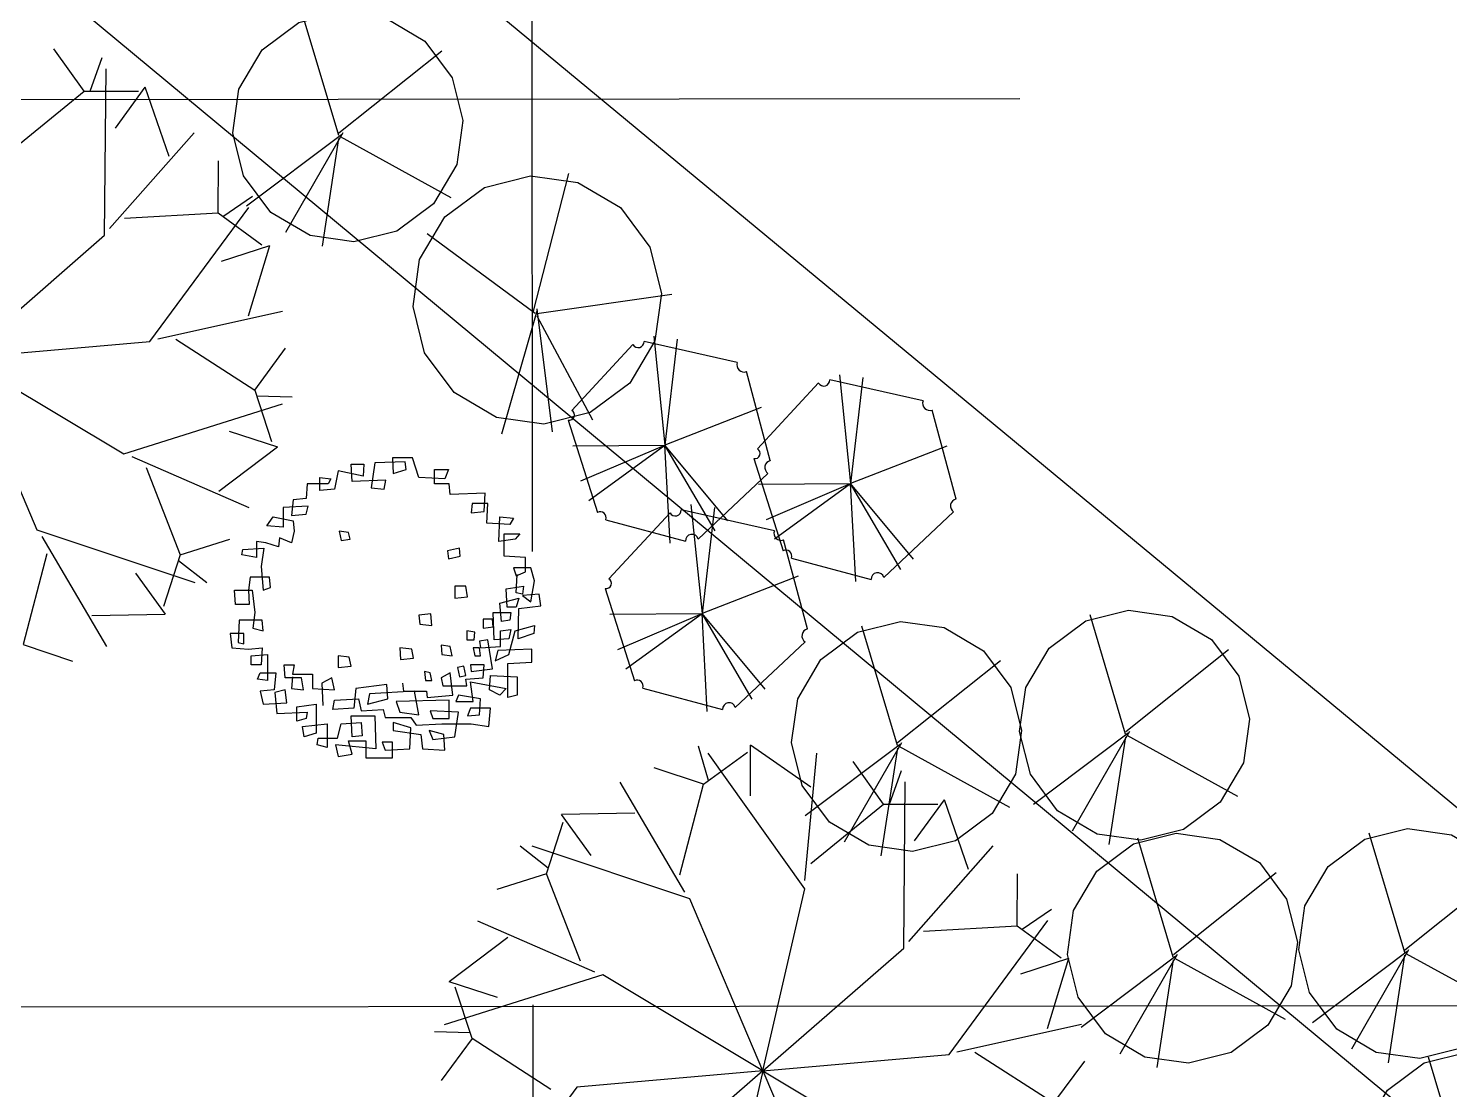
# Model space of a CAD drawing. Header units: millimetres. Extents: x 14950 to 15746, y 1103 to 1809.
# Drawn here: x 15445.899 to 15449.818, y 1474.655 to 1477.58 of the extents above; entities that cross this region are included whole.
import ezdxf
from ezdxf.xclip import XClip

# ---------------------------------------------------------------- set-up
doc = ezdxf.new("R2010")
doc.units = ezdxf.units.MM
doc.header["$LTSCALE"] = 10
doc.header["$MEASUREMENT"] = 0
doc.header["$XCLIPFRAME"] = 2
doc.linetypes.add('CENTER', pattern=[2, 1.25, -0.25, 0.25, -0.25])
doc.linetypes.add('DASHED2', pattern=[0.375, 0.25, -0.125])
doc.layers.add('TZ-BASE', color=253, linetype='Continuous')

# ---------------------------------------------------------------- blocks, each defined once
blk = doc.blocks.new('JD-DGHCDGH7DFXH')
at = {"layer": 'TZ-BASE'}
for p, q in [((388.9297, 17.0243), (424.2917, -12.3251)), ((409.5981, 0.8144), (416.8518, -5.191)), ((409.4217, 0.26), (409.3236, 0.5884)), ((408.7198, 0.3827), (408.6364, 0.4995)), ((408.7362, 0.3827), (408.7697, 0.4755)), ((409.4219, 0.2675), (409.7055, 0.4936)), ((408.7761, -0.0147), (408.7799, 0.4441)), ((408.8058, 0.2809), (408.888, 0.394)), ((408.9543, 0.2026), (408.888, 0.394)), ((408.5195, 0.2189), (408.7198, 0.3827)), ((408.7198, 0.3827), (408.8695, 0.3827)), ((408.7896, 0.0039), (409.0227, 0.2677)), ((409.4288, 0.2623), (409.1675, 0.0658)), ((409.4325, 0.2673), (409.2745, -0.0071)), ((409.4214, 0.2525), (409.3757, -0.0447)), ((409.4251, 0.2574), (409.7303, 0.0893)), ((409.0887, 0.047), (409.0899, 0.1905)), ((409.9586, -0.2239), (410.0564, 0.1554)), ((409.102, 0.0373), (409.1837, 0.0928)), ((408.8305, 0.0322), (409.0887, 0.047)), ((408.9007, -0.3076), (409.1734, 0.0614)), ((409.0887, 0.047), (409.2098, -0.041)), ((408.3877, -0.3529), (408.7761, -0.0147)), ((409.9633, -0.2306), (409.6653, -0.011)), ((409.0985, -0.0859), (409.2314, -0.0427)), ((409.1726, -0.2365), (409.2314, -0.0427)), ((409.9679, -0.2306), (410.3405, -0.1773)), ((408.9225, -0.3005), (409.2662, -0.224)), ((409.9679, -0.2239), (409.8702, -0.5633)), ((409.9679, -0.2173), (410.0099, -0.5566)), ((409.9679, -0.2372), (410.1216, -0.5234)), ((408.3877, -0.3529), (408.9007, -0.3076)), ((408.9722, -0.3016), (409.1898, -0.4415)), ((410.5206, -0.3655), (410.2636, -0.3075)), ((410.2905, -0.2932), (410.321, -0.593)), ((410.355, -0.3014), (410.321, -0.593)), ((409.1898, -0.4415), (409.2752, -0.3261)), ((410.2329, -0.3161), (410.064, -0.4975)), ((408.3877, -0.3529), (408.5893, -0.8268)), ((408.3877, -0.3529), (408.8293, -0.6178)), ((410.6116, -0.6359), (410.5462, -0.3905)), ((410.7449, -0.422), (410.576, -0.6034)), ((411.0326, -0.4714), (410.7756, -0.4134)), ((410.8025, -0.3991), (410.833, -0.6989)), ((410.867, -0.4073), (410.833, -0.6989)), ((409.1898, -0.4415), (409.2361, -0.5838)), ((409.1949, -0.4571), (409.2936, -0.4602)), ((408.8293, -0.6178), (409.2668, -0.4796)), ((410.5863, -0.49), (410.321, -0.593)), ((411.1236, -0.7419), (411.0581, -0.4965)), ((410.0538, -0.5244), (410.1348, -0.7787)), ((409.1196, -0.5547), (409.2526, -0.5979)), ((408.8512, -0.6249), (409.1741, -0.765)), ((409.0911, -0.7201), (409.2526, -0.5979)), ((410.0672, -0.5951), (410.321, -0.593)), ((410.0889, -0.6922), (410.321, -0.593)), ((410.1108, -0.7462), (410.321, -0.593)), ((410.4948, -0.8018), (410.321, -0.593)), ((410.4595, -0.8299), (410.321, -0.593)), ((410.3354, -0.8634), (410.321, -0.593)), ((411.0983, -0.5959), (410.833, -0.6989)), ((408.8907, -0.655), (408.9846, -0.896)), ((409.4203, -0.6643), (409.4102, -0.7149)), ((409.4886, -0.6788), (409.4203, -0.6643)), ((409.4557, -0.6462), (409.4911, -0.6462)), ((409.4583, -0.6932), (409.4557, -0.6462)), ((409.4911, -0.6462), (409.4886, -0.6788)), ((409.5215, -0.6426), (409.5114, -0.7113)), ((409.605, -0.639), (409.5215, -0.6426)), ((409.5696, -0.6282), (409.5721, -0.6715)), ((409.6252, -0.6282), (409.5696, -0.6282)), ((409.5721, -0.6715), (409.6075, -0.6607)), ((409.6075, -0.6607), (409.605, -0.639)), ((409.6429, -0.6824), (409.6252, -0.6282)), ((409.6859, -0.6607), (409.7239, -0.6607)), ((409.6859, -0.7005), (409.6859, -0.6607)), ((409.7239, -0.6607), (409.7137, -0.686)), ((410.5658, -0.6304), (410.6468, -0.8846)), ((409.3343, -0.7005), (409.3318, -0.7402)), ((409.3925, -0.7005), (409.3343, -0.7005)), ((409.3697, -0.6824), (409.4001, -0.686)), ((409.3697, -0.7185), (409.3697, -0.6824)), ((409.4001, -0.686), (409.3925, -0.7005)), ((409.5519, -0.6896), (409.4583, -0.6932)), ((409.5468, -0.7149), (409.5519, -0.6896)), ((409.7137, -0.686), (409.6429, -0.6824)), ((409.7264, -0.7005), (409.6859, -0.7005)), ((409.7289, -0.7294), (409.7264, -0.7005)), ((410.4124, -0.8522), (410.6051, -0.6714)), ((410.5792, -0.701), (410.833, -0.6989)), ((410.6009, -0.7981), (410.833, -0.6989)), ((410.6228, -0.8521), (410.833, -0.6989)), ((411.0068, -0.9077), (410.833, -0.6989)), ((410.9714, -0.9359), (410.833, -0.6989)), ((410.8473, -0.9693), (410.833, -0.6989)), ((409.2964, -0.7438), (409.2913, -0.7872)), ((409.3318, -0.7402), (409.2964, -0.7438)), ((409.4102, -0.7149), (409.3697, -0.7185)), ((409.5114, -0.7113), (409.5468, -0.7149)), ((409.825, -0.7258), (409.7289, -0.7294)), ((409.8225, -0.7764), (409.825, -0.7258)), ((409.3369, -0.7619), (409.2686, -0.7655)), ((409.2686, -0.7655), (409.2686, -0.8197)), ((409.2913, -0.7872), (409.3318, -0.7836)), ((409.3318, -0.7836), (409.3369, -0.7619)), ((409.7896, -0.7547), (409.7871, -0.78)), ((409.7871, -0.78), (409.8225, -0.7764)), ((409.8326, -0.7547), (409.7896, -0.7547)), ((409.8301, -0.8089), (409.8326, -0.7547)), ((410.3352, -0.7803), (410.1663, -0.9617)), ((410.6229, -0.8297), (410.3659, -0.7717)), ((410.3928, -0.7574), (410.4233, -1.0572)), ((410.4573, -0.7656), (410.4233, -1.0572)), ((410.9244, -0.9581), (411.1171, -0.7773)), ((409.223, -0.8161), (409.2407, -0.7908)), ((409.2686, -0.8197), (409.223, -0.8161)), ((409.2407, -0.7908), (409.2964, -0.8017)), ((409.2964, -0.8017), (409.2989, -0.8306)), ((409.8933, -0.8125), (409.8301, -0.8089)), ((409.863, -0.8595), (409.8655, -0.7908)), ((409.8655, -0.7908), (409.9035, -0.7944)), ((409.9035, -0.7944), (409.8933, -0.8125)), ((410.1579, -0.7989), (410.3779, -0.8579)), ((408.5893, -0.8268), (409.0244, -0.9722)), ((408.6028, -0.8454), (408.7817, -1.1485)), ((408.9846, -0.896), (409.1214, -0.8528)), ((409.2205, -0.8631), (409.1952, -0.8595)), ((409.1952, -0.8595), (409.1952, -0.9029)), ((409.2584, -0.8487), (409.2559, -0.874)), ((409.2913, -0.8631), (409.2584, -0.8487)), ((409.2989, -0.8306), (409.2913, -0.8631)), ((409.4481, -0.8342), (409.4229, -0.8306)), ((409.4229, -0.8306), (409.4279, -0.8559)), ((409.4279, -0.8559), (409.4532, -0.8523)), ((409.4532, -0.8523), (409.4481, -0.8342)), ((409.9085, -0.8523), (409.863, -0.8595)), ((409.8782, -0.8378), (409.9212, -0.8378)), ((409.8782, -0.8993), (409.8782, -0.8378)), ((409.9212, -0.8378), (409.9085, -0.8523)), ((410.7139, -1.1001), (410.6484, -0.8547)), ((408.6171, -0.893), (408.5513, -1.1431)), ((408.9846, -0.896), (408.9383, -1.0384)), ((409.1547, -0.8957), (409.1573, -0.8812)), ((409.1952, -0.9029), (409.1547, -0.8957)), ((409.1573, -0.8812), (409.2154, -0.8776)), ((409.2154, -0.8776), (409.2078, -0.9282)), ((409.2559, -0.874), (409.2205, -0.8631)), ((409.7542, -0.8776), (409.7213, -0.8848)), ((409.7213, -0.8848), (409.7239, -0.9065)), ((409.7239, -0.9065), (409.7567, -0.8993)), ((409.7567, -0.8993), (409.7542, -0.8776)), ((409.9363, -0.9029), (409.8782, -0.8993)), ((408.9795, -0.9116), (409.0575, -0.9722)), ((409.2078, -0.9282), (409.2129, -0.9932)), ((409.9035, -0.9318), (409.911, -0.9535)), ((409.9515, -0.9318), (409.9035, -0.9318)), ((409.9363, -0.9426), (409.9363, -0.9029)), ((409.9616, -0.9679), (409.9515, -0.9318)), ((410.6698, -0.9049), (410.8898, -0.9638)), ((408.8612, -0.9464), (408.9434, -1.0595)), ((409.1775, -0.9571), (409.1724, -0.9932)), ((409.2306, -0.9571), (409.1775, -0.9571)), ((409.2331, -0.986), (409.2306, -0.9571)), ((409.911, -0.9535), (409.9363, -0.9426)), ((409.911, -1.0005), (409.9136, -0.9499)), ((409.9515, -1.0258), (409.9616, -0.9679)), ((410.6886, -0.9542), (410.4233, -1.0572)), ((409.1345, -0.9932), (409.1826, -0.9932)), ((409.137, -1.033), (409.1345, -0.9932)), ((409.1724, -0.9932), (409.175, -1.033)), ((409.1826, -0.9932), (409.1901, -1.0547)), ((409.2129, -0.9932), (409.2331, -0.986)), ((409.7719, -0.9824), (409.7416, -0.9824)), ((409.7416, -0.9824), (409.7416, -1.0149)), ((409.7416, -1.0149), (409.777, -1.0113)), ((409.777, -1.0113), (409.7719, -0.9824)), ((409.8655, -1.0294), (409.9186, -1.0149)), ((409.8832, -0.9896), (409.9313, -0.9824)), ((409.8857, -1.0402), (409.8832, -0.9896)), ((409.9287, -1.0041), (409.911, -1.0005)), ((409.9186, -1.0149), (409.911, -1.0402)), ((409.9313, -0.9824), (409.9287, -1.0041)), ((409.9743, -1.0041), (409.9287, -1.0077)), ((409.9287, -1.0077), (409.9515, -1.0258)), ((409.9793, -1.0366), (409.9743, -1.0041)), ((410.1561, -0.9886), (410.2371, -1.2429)), ((409.175, -1.033), (409.137, -1.033)), ((409.1901, -1.0547), (409.1851, -1.0981)), ((409.8478, -1.0547), (409.8959, -1.0547)), ((409.8503, -1.1306), (409.8478, -1.0547)), ((409.8706, -1.08), (409.8655, -1.0294)), ((409.911, -1.0402), (409.8857, -1.0402)), ((409.8959, -1.0547), (409.8933, -1.0764)), ((409.9161, -1.127), (409.9186, -1.0439)), ((409.9186, -1.0439), (409.9793, -1.0366)), ((410.1695, -1.0593), (410.4233, -1.0572)), ((410.1912, -1.1564), (410.4233, -1.0572)), ((410.2131, -1.2104), (410.4233, -1.0572)), ((410.5971, -1.266), (410.4233, -1.0572)), ((410.5617, -1.2941), (410.4233, -1.0572)), ((410.4376, -1.3276), (410.4233, -1.0572)), ((408.7409, -1.0634), (408.9434, -1.0595)), ((409.1471, -1.0764), (409.1446, -1.1378)), ((409.2104, -1.0764), (409.1471, -1.0764)), ((409.2129, -1.1053), (409.2104, -1.0764)), ((409.6758, -1.0583), (409.6429, -1.0619)), ((409.6429, -1.0619), (409.6454, -1.0872)), ((409.6454, -1.0872), (409.6783, -1.0908)), ((409.6783, -1.0908), (409.6758, -1.0583)), ((409.8453, -1.0728), (409.82, -1.0728)), ((409.82, -1.0728), (409.82, -1.0981)), ((409.82, -1.0981), (409.8478, -1.0945)), ((409.8478, -1.0945), (409.8453, -1.0728)), ((409.8933, -1.0764), (409.8706, -1.08)), ((409.9085, -1.1053), (409.9616, -1.0908)), ((409.9616, -1.0908), (409.9591, -1.1125)), ((410.9623, -1.4211), (410.8642, -1.0926)), ((411.5913, -1.3902), (411.4932, -1.0617)), ((409.1218, -1.1125), (409.1269, -1.1523)), ((409.1598, -1.1125), (409.1218, -1.1125)), ((409.1598, -1.1414), (409.1598, -1.1125)), ((409.1851, -1.0981), (409.2129, -1.1053)), ((409.7972, -1.1089), (409.7744, -1.1053)), ((409.7744, -1.1053), (409.7744, -1.1306)), ((409.7744, -1.1306), (409.7947, -1.1306)), ((409.7947, -1.1306), (409.7972, -1.1089)), ((409.8326, -1.1306), (409.8099, -1.1342)), ((409.8099, -1.1342), (409.8124, -1.1523)), ((409.8453, -1.2101), (409.8326, -1.1306)), ((409.8908, -1.127), (409.8503, -1.1306)), ((409.868, -1.1053), (409.8959, -1.1017)), ((409.868, -1.1487), (409.868, -1.1053)), ((409.8959, -1.1017), (409.8908, -1.127)), ((409.8908, -1.1704), (409.9085, -1.1053)), ((409.9591, -1.1125), (409.9161, -1.127)), ((410.5147, -1.3164), (410.7074, -1.1356)), ((408.5513, -1.1431), (408.6874, -1.1886)), ((409.1269, -1.1523), (409.1724, -1.1559)), ((409.1446, -1.1378), (409.1598, -1.1414)), ((409.1724, -1.1559), (409.2104, -1.1523)), ((409.18, -1.174), (409.2256, -1.1704)), ((409.18, -1.1993), (409.18, -1.174)), ((409.2104, -1.1523), (409.2078, -1.1993)), ((409.2256, -1.1704), (409.2256, -1.2427)), ((409.4507, -1.1776), (409.4203, -1.174)), ((409.4203, -1.174), (409.4203, -1.2065)), ((409.6227, -1.1559), (409.5898, -1.1523)), ((409.5898, -1.1523), (409.5923, -1.1848)), ((409.6277, -1.1812), (409.6227, -1.1559)), ((409.7289, -1.1487), (409.7036, -1.1451)), ((409.7036, -1.1451), (409.7062, -1.1704)), ((409.7062, -1.1704), (409.734, -1.174)), ((409.734, -1.174), (409.7289, -1.1487)), ((409.8099, -1.1523), (409.7922, -1.1523)), ((409.7922, -1.1523), (409.7972, -1.174)), ((409.7972, -1.174), (409.8124, -1.174)), ((409.8124, -1.174), (409.8099, -1.1523)), ((409.8124, -1.1523), (409.868, -1.1487)), ((409.8605, -1.1595), (409.8529, -1.1884)), ((409.8529, -1.1884), (409.8908, -1.1704)), ((409.954, -1.1559), (409.8605, -1.1595)), ((409.954, -1.1921), (409.954, -1.1559)), ((411.5916, -1.3826), (411.8752, -1.1566)), ((409.2078, -1.1993), (409.18, -1.1993)), ((409.2711, -1.1993), (409.2989, -1.1993)), ((409.2736, -1.2354), (409.2711, -1.1993)), ((409.2989, -1.1993), (409.2939, -1.2246)), ((409.4203, -1.2065), (409.4557, -1.2029)), ((409.4557, -1.2029), (409.4507, -1.1776)), ((409.5923, -1.1848), (409.6277, -1.1812)), ((409.7669, -1.2029), (409.7492, -1.2065)), ((409.7492, -1.2065), (409.7542, -1.2318)), ((409.7719, -1.2282), (409.7669, -1.2029)), ((409.7846, -1.1993), (409.7871, -1.2174)), ((409.8225, -1.1993), (409.7846, -1.1993)), ((409.7871, -1.2174), (409.8453, -1.2101)), ((409.82, -1.2354), (409.8225, -1.1993)), ((409.8883, -1.1957), (409.954, -1.1921)), ((409.8883, -1.2896), (409.8883, -1.1957)), ((410.9625, -1.4135), (411.2461, -1.1875)), ((409.1977, -1.239), (409.2053, -1.221)), ((409.2256, -1.2427), (409.1977, -1.239)), ((409.2053, -1.221), (409.2483, -1.221)), ((409.2483, -1.221), (409.2433, -1.268)), ((409.3191, -1.2354), (409.2736, -1.2354)), ((409.2939, -1.2318), (409.2913, -1.2643)), ((409.2939, -1.2246), (409.3495, -1.2246)), ((409.3242, -1.268), (409.3191, -1.2354)), ((409.3495, -1.2246), (409.3495, -1.2643)), ((409.4026, -1.2354), (409.3748, -1.2499)), ((409.3748, -1.2499), (409.3773, -1.3113)), ((409.4102, -1.268), (409.4026, -1.2354)), ((409.5544, -1.2535), (409.4684, -1.2643)), ((409.5569, -1.2933), (409.5544, -1.2535)), ((409.5974, -1.2499), (409.5999, -1.2716)), ((409.6733, -1.221), (409.6581, -1.2174)), ((409.6581, -1.2174), (409.6606, -1.2427)), ((409.6606, -1.2427), (409.6783, -1.2427)), ((409.6783, -1.2427), (409.6733, -1.221)), ((409.7289, -1.221), (409.7036, -1.2354)), ((409.7036, -1.2354), (409.7087, -1.2571)), ((409.7365, -1.2824), (409.7289, -1.221)), ((409.7542, -1.2318), (409.7719, -1.2282)), ((409.7719, -1.239), (409.82, -1.2354)), ((409.7744, -1.2571), (409.7719, -1.239)), ((409.7846, -1.2463), (409.8832, -1.2643)), ((409.7922, -1.3005), (409.7846, -1.2463)), ((409.8377, -1.268), (409.8402, -1.2282)), ((409.8402, -1.2282), (409.9136, -1.2318)), ((409.9136, -1.2318), (409.9136, -1.2824)), ((409.2433, -1.268), (409.2053, -1.2716)), ((409.2053, -1.2716), (409.2129, -1.3077)), ((409.2736, -1.268), (409.2458, -1.2752)), ((409.2458, -1.2752), (409.2509, -1.333)), ((409.2787, -1.3041), (409.2736, -1.268)), ((409.2913, -1.2643), (409.3242, -1.268)), ((409.3495, -1.2643), (409.4102, -1.268)), ((409.4684, -1.2643), (409.4633, -1.3186)), ((409.5063, -1.2788), (409.5013, -1.3077)), ((409.6303, -1.2716), (409.5063, -1.2788)), ((409.5999, -1.2716), (409.6632, -1.2716)), ((409.6429, -1.3366), (409.6303, -1.2716)), ((409.6632, -1.2716), (409.6657, -1.2896)), ((409.6657, -1.2896), (409.7365, -1.2824)), ((409.7087, -1.2571), (409.7744, -1.2571)), ((409.7517, -1.2824), (409.7441, -1.3005)), ((409.8124, -1.2933), (409.7517, -1.2824)), ((409.8655, -1.2824), (409.8377, -1.268)), ((409.8832, -1.2643), (409.8655, -1.2824)), ((409.9136, -1.2824), (409.8883, -1.2896)), ((410.2602, -1.2631), (410.4801, -1.3221)), ((409.2129, -1.3077), (409.2787, -1.3041)), ((409.2509, -1.333), (409.3343, -1.3294)), ((409.3065, -1.3149), (409.3596, -1.3077)), ((409.3065, -1.3547), (409.3065, -1.3149)), ((409.3343, -1.3294), (409.3318, -1.3475)), ((409.3596, -1.3077), (409.3596, -1.3872)), ((409.4051, -1.3222), (409.4102, -1.2969)), ((409.4633, -1.3186), (409.4051, -1.3222)), ((409.4102, -1.2969), (409.476, -1.2933)), ((409.476, -1.2933), (409.4836, -1.3258)), ((409.4836, -1.3258), (409.5443, -1.3222)), ((409.5013, -1.3077), (409.5569, -1.2933)), ((409.5443, -1.3222), (409.5493, -1.3439)), ((409.7264, -1.2969), (409.5797, -1.3005)), ((409.5797, -1.3005), (409.5898, -1.3294)), ((409.5898, -1.3294), (409.6429, -1.3366)), ((409.6733, -1.3258), (409.6809, -1.3475)), ((409.7517, -1.3294), (409.6733, -1.3258)), ((409.7264, -1.3475), (409.7264, -1.2969)), ((409.7416, -1.3981), (409.7517, -1.3294)), ((409.7441, -1.3005), (409.7922, -1.3005)), ((409.7846, -1.3186), (409.777, -1.3402)), ((409.8402, -1.3186), (409.7846, -1.3186)), ((409.8099, -1.3366), (409.8124, -1.2933)), ((409.8352, -1.3692), (409.8402, -1.3186)), ((409.3318, -1.3475), (409.3065, -1.3547)), ((409.3217, -1.3692), (409.39, -1.3619)), ((409.3267, -1.3981), (409.3217, -1.3692)), ((409.39, -1.3619), (409.39, -1.427)), ((409.4178, -1.4017), (409.4279, -1.3619)), ((409.4279, -1.3619), (409.4836, -1.3583)), ((409.4557, -1.3402), (409.5215, -1.3402)), ((409.4583, -1.3981), (409.4557, -1.3402)), ((409.4836, -1.3583), (409.4861, -1.3945)), ((409.5215, -1.3402), (409.524, -1.4306)), ((409.5493, -1.3439), (409.6202, -1.3439)), ((409.5721, -1.3583), (409.5721, -1.38)), ((409.6202, -1.3728), (409.5721, -1.3583)), ((409.6202, -1.3439), (409.6353, -1.3656)), ((409.6353, -1.3656), (409.7062, -1.3619)), ((409.6809, -1.3475), (409.7264, -1.3475)), ((409.7062, -1.3619), (409.7871, -1.3619)), ((409.777, -1.3402), (409.8099, -1.3366)), ((409.7871, -1.3619), (409.8352, -1.3692)), ((409.3596, -1.3872), (409.3267, -1.3981)), ((409.3621, -1.4198), (409.3647, -1.4017)), ((409.3647, -1.4017), (409.4178, -1.4017)), ((409.4481, -1.4089), (409.4962, -1.4089)), ((409.4583, -1.4451), (409.4481, -1.4089)), ((409.4861, -1.3945), (409.4583, -1.3981)), ((409.4962, -1.4089), (409.4962, -1.4559)), ((409.5721, -1.38), (409.648, -1.3909)), ((409.6176, -1.4306), (409.6202, -1.3728)), ((409.648, -1.3909), (409.653, -1.4306)), ((409.6707, -1.38), (409.6809, -1.4053)), ((409.7112, -1.3909), (409.6707, -1.38)), ((409.6809, -1.4053), (409.7416, -1.3981)), ((409.7137, -1.4342), (409.7112, -1.3909)), ((411.5985, -1.3878), (411.3371, -1.5844)), ((411.6022, -1.3829), (411.4442, -1.6573)), ((411.5911, -1.3977), (411.5454, -1.6949)), ((411.5948, -1.3928), (411.9, -1.5609)), ((409.39, -1.427), (409.3621, -1.4198)), ((409.4127, -1.4198), (409.4203, -1.4523)), ((409.524, -1.4306), (409.4127, -1.4198)), ((409.4203, -1.4523), (409.4583, -1.4451)), ((409.5417, -1.4125), (409.5493, -1.4342)), ((409.5696, -1.4125), (409.5417, -1.4125)), ((409.5493, -1.4342), (409.6176, -1.4306)), ((409.5696, -1.4559), (409.5696, -1.4125)), ((409.653, -1.4306), (409.7137, -1.4342)), ((410.4409, -1.5185), (410.4134, -1.4237)), ((410.4277, -1.5282), (410.5488, -1.4402)), ((410.7067, -1.8165), (410.4401, -1.4431)), ((410.557, -1.5599), (410.557, -1.4202)), ((410.7231, -1.536), (410.557, -1.4202)), ((410.7067, -1.7936), (410.7402, -1.4431)), ((410.9694, -1.4187), (410.7081, -1.6153)), ((410.9731, -1.4138), (410.8151, -1.6882)), ((410.962, -1.4286), (410.9163, -1.7258)), ((410.9657, -1.4237), (411.2709, -1.5918)), ((409.4962, -1.4559), (409.5696, -1.4559)), ((410.4277, -1.5282), (410.2915, -1.4827)), ((410.9234, -1.5829), (410.84, -1.4661)), ((410.3762, -1.8259), (410.1973, -1.5228)), ((410.3619, -1.7783), (410.4277, -1.5282)), ((410.9398, -1.5829), (410.9733, -1.4901)), ((410.9797, -1.9803), (410.9835, -1.5215)), ((410.7231, -1.7466), (410.9234, -1.5829)), ((410.9234, -1.5829), (411.0731, -1.5829)), ((411.0094, -1.6847), (411.0916, -1.5716)), ((411.1579, -1.763), (411.0916, -1.5716)), ((409.9944, -1.7753), (410.0407, -1.6329)), ((410.2381, -1.6079), (410.0356, -1.6118)), ((410.1177, -1.7249), (410.0356, -1.6118)), ((411.7228, -2.0051), (411.6247, -1.6767)), ((412.3609, -1.9921), (412.2627, -1.6637)), ((409.9995, -1.7597), (409.9215, -1.6991)), ((410.3897, -1.8445), (409.9545, -1.6991)), ((410.9932, -1.9617), (411.2263, -1.6979)), ((412.3611, -1.9846), (412.6447, -1.7585)), ((409.9944, -1.7753), (409.8575, -1.8185)), ((410.0882, -2.0163), (409.9944, -1.7753)), ((411.2923, -1.9186), (411.2935, -1.7751)), ((411.7231, -1.9976), (412.0067, -1.7715)), ((410.5913, -2.3184), (410.7067, -1.8165)), ((410.5913, -2.3184), (410.3897, -1.8445)), ((411.3056, -1.9283), (411.3873, -1.8728)), ((305.266, -2.2327), (699.9341, -1.8847)), ((410.1278, -2.0464), (409.8048, -1.9063)), ((411.034, -1.9334), (411.2923, -1.9186)), ((411.1043, -2.2732), (411.377, -1.9042)), ((411.2923, -1.9186), (411.4134, -2.0066)), ((409.8879, -1.9512), (409.7264, -2.0734)), ((410.5913, -2.3184), (410.9797, -1.9803)), ((411.7337, -1.9978), (411.5757, -2.2722)), ((412.368, -1.9898), (412.1066, -2.1863)), ((412.3717, -1.9849), (412.2137, -2.2592)), ((412.3643, -1.9947), (412.6695, -2.1628)), ((411.3021, -2.0515), (411.435, -2.0083)), ((411.3762, -2.2021), (411.435, -2.0083)), ((411.73, -2.0028), (411.4686, -2.1993)), ((411.7226, -2.0126), (411.6769, -2.3098)), ((411.7263, -2.0077), (412.0315, -2.1758)), ((412.3606, -1.9996), (412.3149, -2.2969)), ((410.1496, -2.0535), (409.7121, -2.1917)), ((409.8593, -2.1166), (409.7264, -2.0734)), ((410.5913, -2.3184), (410.1496, -2.0535)), ((409.7891, -2.2298), (409.7429, -2.0875)), ((411.1261, -2.2661), (411.4698, -2.1896)), ((409.784, -2.2142), (409.6854, -2.2111)), ((409.7891, -2.2298), (409.7038, -2.3452)), ((410.0067, -2.3697), (409.7891, -2.2298)), ((411.1758, -2.2672), (411.3934, -2.4071)), ((410.5913, -2.3184), (411.1043, -2.2732)), ((411.3934, -2.4071), (411.4788, -2.2916)), ((412.5246, -2.6089), (412.4265, -2.2805)), ((410.5913, -2.3184), (410.0783, -2.3637)), ((410.5913, -2.3184), (410.2029, -2.6566)), ((410.5913, -2.3184), (410.4758, -2.8204)), ((410.5913, -2.3184), (410.7929, -2.7924)), ((410.5913, -2.3184), (411.0329, -2.5834)), ((410.0783, -2.3637), (409.8055, -2.7327))]:
    blk.add_line(p, q, dxfattribs=at)
at = {"layer": 'TZ-BASE', "linetype": 'DASHED2'}
blk.add_line((409.9596, -4.6366), (409.9508, 5.363), dxfattribs=at)
at = {"layer": 'TZ-BASE', "linetype": 'CENTER'}
blk.add_lwpolyline([(0, 0), (98.2, 0.0866), (298.7999, 0.2634), (501.1998, 0.4418), (699.9997, 0.617)], dxfattribs=at)
at = {"layer": 'TZ-BASE'}
for centre, major_axis in [((409.4466, 0.2845), (0.2123, 0.2361)), ((409.9689, -0.1933), (0.2293, 0.255)), ((411.6162, -1.3657), (0.2123, 0.2361)), ((410.9872, -1.3966), (0.2123, 0.2361)), ((411.7477, -1.9806), (0.2123, 0.2361)), ((412.3857, -1.9677), (0.2123, 0.2361)), ((412.5495, -2.5844), (0.2123, 0.2361))]:
    blk.add_ellipse(centre, major_axis=major_axis, ratio=1, dxfattribs=at)
for centre, major_axis, start_param, end_param in [((410.2472, -0.3081), (0.011, 0.0122), 2.810229, 5.484201), ((410.5391, -0.3722), (0.0132, 0.0146), 1.957942, 4.240579), ((410.7592, -0.4141), (0.011, 0.0122), 2.810229, 5.484201), ((410.057, -0.5102), (0.0097, 0.0108), 3.65516, 6.510752), ((411.0511, -0.4781), (0.0132, 0.0146), 1.957942, 4.240579), ((410.5689, -0.6162), (0.0097, 0.0108), 3.65516, 6.510752), ((410.6161, -0.6551), (0.0131, 0.0146), 0.959749, 3.282607), ((411.128, -0.761), (0.0131, 0.0146), 0.959749, 3.282607), ((410.1422, -0.7935), (-0.0123, 0.0111), 3.537946, 5.9104), ((410.3495, -0.7723), (0.011, 0.0122), 2.810229, 5.484201), ((410.3954, -0.8568), (0.0118, 0.0131), 5.707203, 8.650472), ((410.6414, -0.8364), (0.0132, 0.0146), 1.957942, 4.240579), ((410.6542, -0.8994), (-0.0123, 0.0111), 3.537946, 5.9104), ((410.1592, -0.9744), (0.0097, 0.0108), 3.65516, 6.510752), ((410.9074, -0.9627), (0.0118, 0.0131), 5.707203, 8.650472), ((410.7183, -1.1193), (0.0131, 0.0146), 0.959749, 3.282607), ((410.2445, -1.2577), (-0.0123, 0.0111), 3.537946, 5.9104), ((410.4977, -1.321), (0.0118, 0.0131), 5.707203, 8.650472)]:
    blk.add_ellipse(centre, major_axis=major_axis, ratio=1, start_param=start_param, end_param=end_param, dxfattribs=at)

msp = doc.modelspace()

# ---------------------------------------------------------------- block references
at = {"layer": 'TZ-BASE'}
ref = msp.add_blockref('JD-DGHCDGH7DFXH', (15037.333, 1477.0248), dxfattribs=at)
XClip(ref).set_block_clipping_path([(-0.066111234, 74.999970863), (699.933616811, 75.6206052864), (700.0658361092, -74.3793364424), (0.0661112341, -74.999970863)])

doc.saveas('drawing.dxf')
